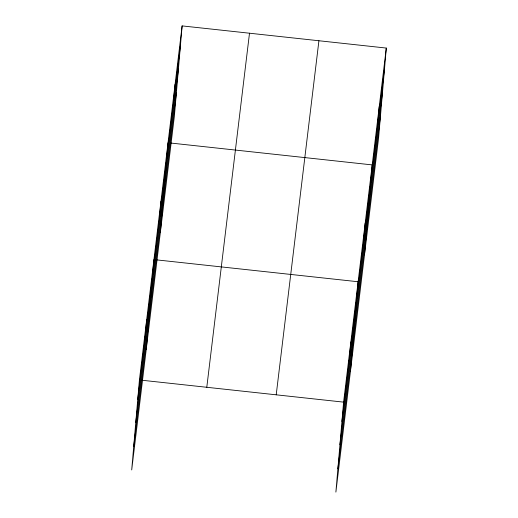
<?xml version="1.0" encoding="UTF-8"?>
<svg xmlns="http://www.w3.org/2000/svg" width="518" height="518" viewBox="0 0 518 518"><rect width="100%" height="100%" fill="white"/><g stroke="black" fill="none" stroke-linecap="round" stroke-linejoin="round"><path stroke-width="0.78" d="M145.021 339.07L146.672 319.781M146.225 349.553L153.937 259.589L358.113 281.747L350.401 371.717M159.33 220.454L160.981 201.165M160.315 232.711L168.026 142.741M173.42 103.606L175.071 84.324M182.122 25.9L174.411 115.87L131.702 469.936L139.413 379.972L182.122 25.9L386.298 48.064L378.587 138.028L335.878 492.1L343.589 402.13L386.298 48.064M349.197 361.227L350.854 341.938M363.506 242.612L365.158 223.329M364.491 254.869L372.202 164.905L170.435 143.007M377.596 125.77L379.254 106.481M137.762 399.261L180.465 45.189M135.761 422.584L178.47 68.512M133.702 446.613L176.405 92.541M206.792 387.283L249.501 33.21M276.211 394.82L318.92 40.747M341.938 421.419L384.647 67.346M339.938 444.742L382.647 90.676M337.878 468.777L380.588 114.705M141.822 380.231L343.589 402.13"/></g></svg>
